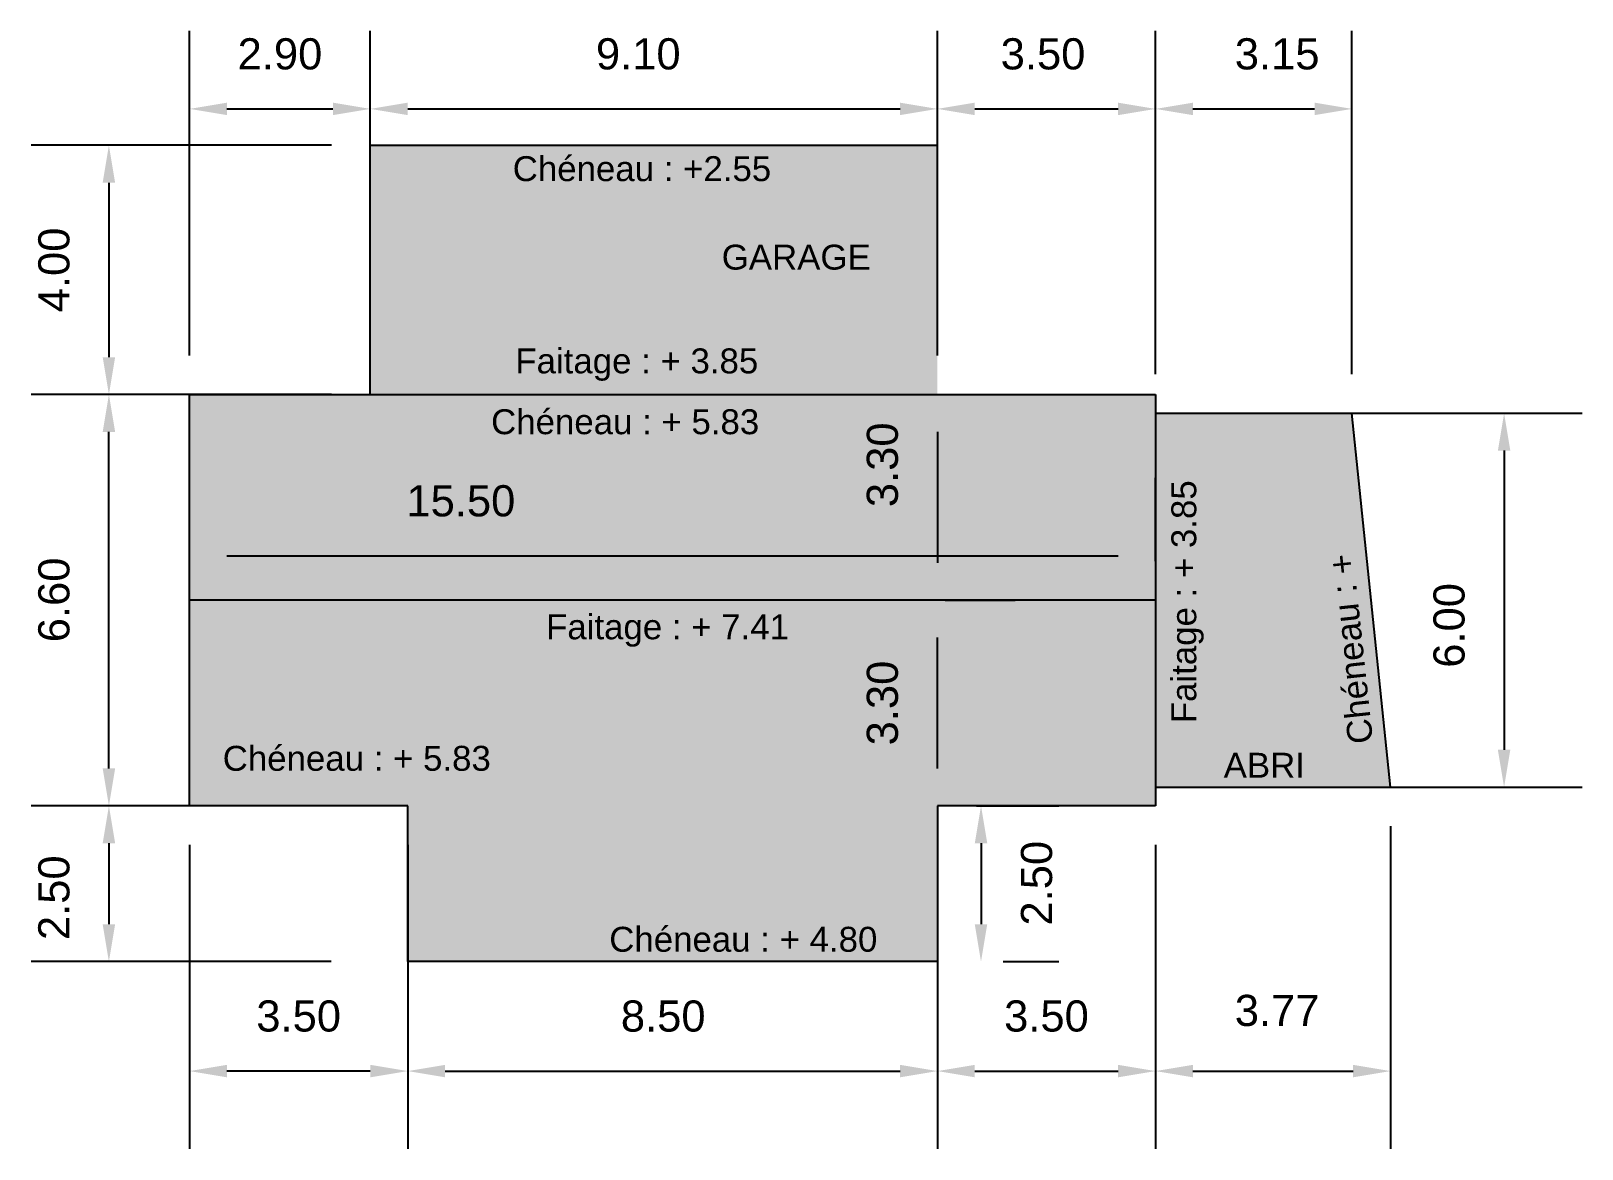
# Model space of a CAD drawing. Header units: millimetres. Extents: x 2342.2 to 2367.1, y 1712.5 to 1730.4.
import ezdxf

# ---------------------------------------------------------------- set-up
doc = ezdxf.new("R2010")
doc.units = ezdxf.units.MM
for name, color, linetype in [('Cotations', 1, 'Continuous'), ('Maison', 7, 'Continuous'), ('Texte', 7, 'Continuous')]:
    doc.layers.add(name, color=color, linetype=linetype)
doc.styles.get("Standard").update_dxf_attribs({"font": 'arial.ttf'})
doc.dimstyles.new('ISO-25', dxfattribs={"dimtxt": 2.5, "dimasz": 2.5, "dimexe": 1.25, "dimexo": 0.625, "dimtad": 1, "dimtxsty": 'Standard', "dimcen": 2.5, "dimadec": 0, "dimazin": 0, "dimtfac": 1, "dimtmove": 0, "dimatfit": 3, "dimfxl": 1, "dimarcsym": 0})

# ---------------------------------------------------------------- blocks, each defined once
blk = doc.blocks.new('*D10')
at = {"layer": 'Cotations', "color": 0, "lineweight": -2, "transparency": 16777216}
for p, q in [((2344.734, 1721.92), (2344.734, 1723.257)), ((2360.234, 1721.92), (2360.234, 1723.257)), ((2345.334, 1722.007), (2359.634, 1722.007))]:
    blk.add_line(p, q, dxfattribs=at)
at = {"layer": 'Cotations', "color": 0, "transparency": 16777216}
for points in [[(2345.334, 1722.107), (2345.334, 1721.907), (2344.734, 1722.007)], [(2359.634, 1722.107), (2359.634, 1721.907), (2360.234, 1722.007)]]:
    blk.add_solid(points, dxfattribs=at)
at = {"layer": 'Defpoints', "color": 0, "transparency": 16777216}
for p in [(2360.234, 1722.007), (2344.734, 1721.295), (2360.234, 1721.295)]:
    blk.add_point(p, dxfattribs=at)
at = {"layer": 'Cotations', "color": 0, "transparency": 16777216, "insert": (2349.087, 1722.887), "char_height": 0.5, "attachment_point": 5}
blk.add_mtext('15.50', dxfattribs=at)
blk = doc.blocks.new('*D11')
at = {"layer": 'Cotations', "color": 0, "lineweight": -2, "transparency": 16777216}
for p, q in [((2348.234, 1717.37), (2348.234, 1712.489)), ((2356.734, 1717.37), (2356.734, 1712.489)), ((2348.834, 1713.739), (2356.134, 1713.739))]:
    blk.add_line(p, q, dxfattribs=at)
at = {"layer": 'Cotations', "color": 0, "transparency": 16777216}
for points in [[(2348.834, 1713.839), (2348.834, 1713.639), (2348.234, 1713.739)], [(2356.134, 1713.839), (2356.134, 1713.639), (2356.734, 1713.739)]]:
    blk.add_solid(points, dxfattribs=at)
at = {"layer": 'Defpoints', "color": 0, "transparency": 16777216}
for p in [(2348.234, 1717.995), (2356.734, 1717.995), (2356.734, 1713.739)]:
    blk.add_point(p, dxfattribs=at)
at = {"layer": 'Cotations', "color": 0, "transparency": 16777216, "insert": (2352.334, 1714.619), "char_height": 0.5, "attachment_point": 5}
blk.add_mtext('8.50', dxfattribs=at)
blk = doc.blocks.new('*D12')
at = {"layer": 'Cotations', "color": 0, "lineweight": -2, "transparency": 16777216}
for p, q in [((2344.109, 1724.595), (2342.189, 1724.595)), ((2343.439, 1718.595), (2343.439, 1723.995)), ((2344.109, 1717.995), (2342.189, 1717.995))]:
    blk.add_line(p, q, dxfattribs=at)
at = {"layer": 'Cotations', "color": 0, "transparency": 16777216}
for points in [[(2343.339, 1723.995), (2343.539, 1723.995), (2343.439, 1724.595)], [(2343.339, 1718.595), (2343.539, 1718.595), (2343.439, 1717.995)]]:
    blk.add_solid(points, dxfattribs=at)
at = {"layer": 'Defpoints', "color": 0, "transparency": 16777216}
for p in [(2343.439, 1724.595), (2344.734, 1724.595), (2344.734, 1717.995)]:
    blk.add_point(p, dxfattribs=at)
at = {"layer": 'Cotations', "color": 0, "transparency": 16777216, "insert": (2342.559, 1721.3), "char_height": 0.5, "attachment_point": 5, "rotation": 90}
blk.add_mtext('6.60', dxfattribs=at)
blk = doc.blocks.new('*D13')
at = {"layer": 'Cotations', "color": 0, "lineweight": -2, "transparency": 16777216}
for p, q in [((2347.006, 1717.995), (2342.189, 1717.995)), ((2343.439, 1717.395), (2343.439, 1716.095)), ((2347.006, 1715.495), (2342.189, 1715.495))]:
    blk.add_line(p, q, dxfattribs=at)
at = {"layer": 'Cotations', "color": 0, "transparency": 16777216}
for points in [[(2343.339, 1717.395), (2343.539, 1717.395), (2343.439, 1717.995)], [(2343.339, 1716.095), (2343.539, 1716.095), (2343.439, 1715.495)]]:
    blk.add_solid(points, dxfattribs=at)
at = {"layer": 'Defpoints', "color": 0, "transparency": 16777216}
for p in [(2347.631, 1717.995), (2343.439, 1715.495), (2347.631, 1715.495)]:
    blk.add_point(p, dxfattribs=at)
at = {"layer": 'Cotations', "color": 0, "transparency": 16777216, "insert": (2342.559, 1716.521), "char_height": 0.5, "attachment_point": 5, "rotation": 90}
blk.add_mtext('2.50', dxfattribs=at)
blk = doc.blocks.new('*D14')
at = {"layer": 'Cotations', "color": 0, "lineweight": -2, "transparency": 16777216}
for p, q in [((2347.634, 1729.22), (2347.634, 1730.429)), ((2356.734, 1729.22), (2356.734, 1730.429)), ((2348.234, 1729.179), (2356.134, 1729.179))]:
    blk.add_line(p, q, dxfattribs=at)
at = {"layer": 'Cotations', "color": 0, "transparency": 16777216}
for points in [[(2348.234, 1729.279), (2348.234, 1729.079), (2347.634, 1729.179)], [(2356.134, 1729.279), (2356.134, 1729.079), (2356.734, 1729.179)]]:
    blk.add_solid(points, dxfattribs=at)
at = {"layer": 'Defpoints', "color": 0, "transparency": 16777216}
for p in [(2356.734, 1729.179), (2347.634, 1728.595), (2356.734, 1728.595)]:
    blk.add_point(p, dxfattribs=at)
at = {"layer": 'Cotations', "color": 0, "transparency": 16777216, "insert": (2351.934, 1730.059), "char_height": 0.5, "attachment_point": 5}
blk.add_mtext('9.10', dxfattribs=at)
blk = doc.blocks.new('*D15')
at = {"layer": 'Cotations', "color": 0, "lineweight": -2, "transparency": 16777216}
for p, q in [((2360.859, 1724.295), (2367.078, 1724.295)), ((2365.828, 1723.695), (2365.828, 1718.895)), ((2360.859, 1718.295), (2367.078, 1718.295))]:
    blk.add_line(p, q, dxfattribs=at)
at = {"layer": 'Cotations', "color": 0, "transparency": 16777216}
for points in [[(2365.728, 1723.695), (2365.928, 1723.695), (2365.828, 1724.295)], [(2365.728, 1718.895), (2365.928, 1718.895), (2365.828, 1718.295)]]:
    blk.add_solid(points, dxfattribs=at)
at = {"layer": 'Defpoints', "color": 0, "transparency": 16777216}
for p in [(2360.234, 1724.295), (2360.234, 1718.295), (2365.828, 1718.295)]:
    blk.add_point(p, dxfattribs=at)
at = {"layer": 'Cotations', "color": 0, "transparency": 16777216, "insert": (2364.947, 1720.891), "char_height": 0.5, "attachment_point": 5, "rotation": 90}
blk.add_mtext('6.00', dxfattribs=at)
blk = doc.blocks.new('*D16')
at = {"layer": 'Cotations', "color": 0, "lineweight": -2, "transparency": 16777216}
for p, q in [((2360.234, 1724.92), (2360.234, 1730.429)), ((2363.386, 1724.92), (2363.386, 1730.429)), ((2360.834, 1729.179), (2362.786, 1729.179))]:
    blk.add_line(p, q, dxfattribs=at)
at = {"layer": 'Cotations', "color": 0, "transparency": 16777216}
for points in [[(2360.834, 1729.279), (2360.834, 1729.079), (2360.234, 1729.179)], [(2362.786, 1729.279), (2362.786, 1729.079), (2363.386, 1729.179)]]:
    blk.add_solid(points, dxfattribs=at)
at = {"layer": 'Defpoints', "color": 0, "transparency": 16777216}
for p in [(2363.386, 1729.179), (2360.234, 1724.295), (2363.386, 1724.295)]:
    blk.add_point(p, dxfattribs=at)
at = {"layer": 'Cotations', "color": 0, "transparency": 16777216, "insert": (2362.186, 1730.059), "char_height": 0.5, "attachment_point": 5}
blk.add_mtext('3.15', dxfattribs=at)
blk = doc.blocks.new('*D17')
at = {"layer": 'Cotations', "color": 0, "lineweight": -2, "transparency": 16777216}
for p, q in [((2364.005, 1717.67), (2364.005, 1712.489)), ((2360.234, 1717.37), (2360.234, 1712.489)), ((2360.834, 1713.739), (2363.405, 1713.739))]:
    blk.add_line(p, q, dxfattribs=at)
at = {"layer": 'Cotations', "color": 0, "transparency": 16777216}
for points in [[(2360.834, 1713.839), (2360.834, 1713.639), (2360.234, 1713.739)], [(2363.405, 1713.839), (2363.405, 1713.639), (2364.005, 1713.739)]]:
    blk.add_solid(points, dxfattribs=at)
at = {"layer": 'Defpoints', "color": 0, "transparency": 16777216}
for p in [(2364.005, 1718.295), (2360.234, 1717.995), (2364.005, 1713.739)]:
    blk.add_point(p, dxfattribs=at)
at = {"layer": 'Cotations', "color": 0, "transparency": 16777216, "insert": (2362.186, 1714.709), "char_height": 0.5, "attachment_point": 5}
blk.add_mtext('3.77', dxfattribs=at)
blk = doc.blocks.new('*D20')
at = {"layer": 'Cotations', "color": 0, "lineweight": -2, "transparency": 16777216}
for p, q in [((2356.859, 1724.595), (2357.984, 1724.595)), ((2356.734, 1723.995), (2356.734, 1721.895)), ((2356.859, 1721.295), (2357.984, 1721.295))]:
    blk.add_line(p, q, dxfattribs=at)
at = {"layer": 'Cotations', "color": 0, "transparency": 16777216}
for points in [[(2356.634, 1723.995), (2356.834, 1723.995), (2356.734, 1724.595)], [(2356.634, 1721.895), (2356.834, 1721.895), (2356.734, 1721.295)]]:
    blk.add_solid(points, dxfattribs=at)
at = {"layer": 'Defpoints', "color": 0, "transparency": 16777216}
for p in [(2356.234, 1724.595), (2356.234, 1721.295), (2356.734, 1721.295)]:
    blk.add_point(p, dxfattribs=at)
at = {"layer": 'Cotations', "color": 0, "transparency": 16777216, "insert": (2355.854, 1723.468), "char_height": 0.5, "attachment_point": 5, "rotation": 90}
blk.add_mtext('3.30', dxfattribs=at)
blk = doc.blocks.new('*D21')
at = {"layer": 'Cotations', "color": 0, "lineweight": -2, "transparency": 16777216}
for p, q in [((2357.359, 1721.295), (2357.984, 1721.295)), ((2356.734, 1718.595), (2356.734, 1720.695)), ((2357.359, 1717.995), (2357.984, 1717.995))]:
    blk.add_line(p, q, dxfattribs=at)
at = {"layer": 'Cotations', "color": 0, "transparency": 16777216}
for points in [[(2356.634, 1720.695), (2356.834, 1720.695), (2356.734, 1721.295)], [(2356.634, 1718.595), (2356.834, 1718.595), (2356.734, 1717.995)]]:
    blk.add_solid(points, dxfattribs=at)
at = {"layer": 'Defpoints', "color": 0, "transparency": 16777216}
for p in [(2356.734, 1721.295), (2356.734, 1721.295), (2356.734, 1717.995)]:
    blk.add_point(p, dxfattribs=at)
at = {"layer": 'Cotations', "color": 0, "transparency": 16777216, "insert": (2355.854, 1719.645), "char_height": 0.5, "attachment_point": 5, "rotation": 90}
blk.add_mtext('3.30', dxfattribs=at)
blk = doc.blocks.new('*D29')
at = {"layer": 'Cotations', "color": 0, "lineweight": -2, "transparency": 16777216}
for p, q in [((2347.009, 1728.595), (2342.189, 1728.595)), ((2343.439, 1727.995), (2343.439, 1725.195)), ((2347.009, 1724.595), (2342.189, 1724.595))]:
    blk.add_line(p, q, dxfattribs=at)
at = {"layer": 'Cotations', "color": 0, "transparency": 16777216}
for points in [[(2343.339, 1727.995), (2343.539, 1727.995), (2343.439, 1728.595)], [(2343.339, 1725.195), (2343.539, 1725.195), (2343.439, 1724.595)]]:
    blk.add_solid(points, dxfattribs=at)
at = {"layer": 'Defpoints', "color": 0, "transparency": 16777216}
for p in [(2347.634, 1728.595), (2343.439, 1724.595), (2347.634, 1724.595)]:
    blk.add_point(p, dxfattribs=at)
at = {"layer": 'Cotations', "color": 0, "transparency": 16777216, "insert": (2342.559, 1726.595), "char_height": 0.5, "attachment_point": 5, "rotation": 90}
blk.add_mtext('4.00', dxfattribs=at)
blk = doc.blocks.new('*D30')
at = {"layer": 'Cotations', "color": 0, "lineweight": -2, "transparency": 16777216}
for p, q in [((2357.788, 1717.995), (2358.684, 1717.995)), ((2357.434, 1717.395), (2357.434, 1716.095)), ((2357.788, 1715.495), (2358.684, 1715.495))]:
    blk.add_line(p, q, dxfattribs=at)
at = {"layer": 'Cotations', "color": 0, "transparency": 16777216}
for points in [[(2357.334, 1717.395), (2357.534, 1717.395), (2357.434, 1717.995)], [(2357.334, 1716.095), (2357.534, 1716.095), (2357.434, 1715.495)]]:
    blk.add_solid(points, dxfattribs=at)
at = {"layer": 'Defpoints', "color": 0, "transparency": 16777216}
for p in [(2357.163, 1717.995), (2357.163, 1715.495), (2357.434, 1715.495)]:
    blk.add_point(p, dxfattribs=at)
at = {"layer": 'Cotations', "color": 0, "transparency": 16777216, "insert": (2358.328, 1716.754), "char_height": 0.5, "attachment_point": 5, "rotation": 90}
blk.add_mtext('2.50', dxfattribs=at)
blk = doc.blocks.new('*D31')
at = {"layer": 'Cotations', "color": 0, "lineweight": -2, "transparency": 16777216}
for p, q in [((2356.734, 1725.22), (2356.734, 1730.429)), ((2360.234, 1725.22), (2360.234, 1730.429)), ((2357.334, 1729.179), (2359.634, 1729.179))]:
    blk.add_line(p, q, dxfattribs=at)
at = {"layer": 'Cotations', "color": 0, "transparency": 16777216}
for points in [[(2357.334, 1729.279), (2357.334, 1729.079), (2356.734, 1729.179)], [(2359.634, 1729.279), (2359.634, 1729.079), (2360.234, 1729.179)]]:
    blk.add_solid(points, dxfattribs=at)
at = {"layer": 'Defpoints', "color": 0, "transparency": 16777216}
for p in [(2360.234, 1729.179), (2356.734, 1724.595), (2360.234, 1724.595)]:
    blk.add_point(p, dxfattribs=at)
at = {"layer": 'Cotations', "color": 0, "transparency": 16777216, "insert": (2358.429, 1730.059), "char_height": 0.5, "attachment_point": 5}
blk.add_mtext('3.50', dxfattribs=at)
blk = doc.blocks.new('*D32')
at = {"layer": 'Cotations', "color": 0, "lineweight": -2, "transparency": 16777216}
for p, q in [((2344.734, 1717.37), (2344.734, 1712.489)), ((2348.234, 1717.37), (2348.234, 1712.489)), ((2347.634, 1713.739), (2345.334, 1713.739))]:
    blk.add_line(p, q, dxfattribs=at)
at = {"layer": 'Cotations', "color": 0, "transparency": 16777216}
for points in [[(2345.334, 1713.839), (2345.334, 1713.639), (2344.734, 1713.739)], [(2347.634, 1713.839), (2347.634, 1713.639), (2348.234, 1713.739)]]:
    blk.add_solid(points, dxfattribs=at)
at = {"layer": 'Defpoints', "color": 0, "transparency": 16777216}
for p in [(2344.734, 1717.995), (2348.234, 1717.995), (2344.734, 1713.739)]:
    blk.add_point(p, dxfattribs=at)
at = {"layer": 'Cotations', "color": 0, "transparency": 16777216, "insert": (2346.484, 1714.62), "char_height": 0.5, "attachment_point": 5}
blk.add_mtext('3.50', dxfattribs=at)
blk = doc.blocks.new('*D33')
at = {"layer": 'Cotations', "color": 0, "lineweight": -2, "transparency": 16777216}
for p, q in [((2356.734, 1717.37), (2356.734, 1712.489)), ((2360.234, 1717.37), (2360.234, 1712.489)), ((2357.334, 1713.739), (2359.634, 1713.739))]:
    blk.add_line(p, q, dxfattribs=at)
at = {"layer": 'Cotations', "color": 0, "transparency": 16777216}
for points in [[(2357.334, 1713.839), (2357.334, 1713.639), (2356.734, 1713.739)], [(2359.634, 1713.839), (2359.634, 1713.639), (2360.234, 1713.739)]]:
    blk.add_solid(points, dxfattribs=at)
at = {"layer": 'Defpoints', "color": 0, "transparency": 16777216}
for p in [(2356.734, 1717.995), (2360.234, 1717.995), (2360.234, 1713.739)]:
    blk.add_point(p, dxfattribs=at)
at = {"layer": 'Cotations', "color": 0, "transparency": 16777216, "insert": (2358.484, 1714.62), "char_height": 0.5, "attachment_point": 5}
blk.add_mtext('3.50', dxfattribs=at)
blk = doc.blocks.new('*D34')
at = {"layer": 'Cotations', "color": 0, "lineweight": -2, "transparency": 16777216}
for p, q in [((2344.734, 1725.22), (2344.734, 1730.429)), ((2347.634, 1725.22), (2347.634, 1730.429)), ((2345.334, 1729.179), (2347.034, 1729.179))]:
    blk.add_line(p, q, dxfattribs=at)
at = {"layer": 'Cotations', "color": 0, "transparency": 16777216}
for points in [[(2345.334, 1729.279), (2345.334, 1729.079), (2344.734, 1729.179)], [(2347.034, 1729.279), (2347.034, 1729.079), (2347.634, 1729.179)]]:
    blk.add_solid(points, dxfattribs=at)
at = {"layer": 'Defpoints', "color": 0, "transparency": 16777216}
for p in [(2347.634, 1729.179), (2344.734, 1724.595), (2347.634, 1724.595)]:
    blk.add_point(p, dxfattribs=at)
at = {"layer": 'Cotations', "color": 0, "transparency": 16777216, "insert": (2346.184, 1730.059), "char_height": 0.5, "attachment_point": 5}
blk.add_mtext('2.90', dxfattribs=at)

msp = doc.modelspace()

# ---------------------------------------------------------------- hatches: boundary and pattern name
at = {"layer": 'Maison', "true_color": 0x991b1e, "transparency": 33554508}
h = msp.add_hatch(color=244, dxfattribs=at)
h.dxf.hatch_style = 1
h.paths.add_polyline_path([(2360.234, 1724.595), (2344.734, 1724.595), (2344.734, 1721.295), (2360.234, 1721.295)])
h.paths.add_polyline_path([(2360.234, 1721.295), (2344.734, 1721.295), (2344.734, 1717.995), (2348.234, 1717.995), (2348.234, 1715.495), (2356.734, 1715.495), (2356.734, 1717.995), (2360.234, 1717.995)])
h.paths.add_polyline_path([(2356.734, 1728.595), (2347.634, 1728.595), (2347.634, 1724.595), (2356.734, 1724.595)])
h.paths.add_polyline_path([(2363.386, 1724.295), (2360.234, 1724.295), (2360.234, 1718.295), (2364.005, 1718.295)])

# ---------------------------------------------------------------- linework, layer by layer
at = {"layer": 'Maison'}
for p, q in [((2347.634, 1728.595), (2356.734, 1728.595)), ((2347.634, 1724.595), (2347.634, 1728.595)), ((2344.734, 1717.995), (2344.734, 1724.595)), ((2344.734, 1724.595), (2360.234, 1724.595)), ((2360.234, 1724.595), (2360.234, 1717.995)), ((2360.234, 1724.595), (2360.234, 1721.295)), ((2360.234, 1724.295), (2363.386, 1724.295)), ((2364.005, 1718.295), (2363.386, 1724.295)), ((2360.234, 1721.295), (2344.734, 1721.295)), ((2360.234, 1721.295), (2360.234, 1721.295)), ((2360.234, 1721.295), (2360.234, 1721.295)), ((2360.234, 1718.295), (2364.005, 1718.295)), ((2348.234, 1717.995), (2344.734, 1717.995)), ((2348.234, 1715.495), (2348.234, 1717.995)), ((2360.234, 1717.995), (2356.734, 1717.995)), ((2356.734, 1717.995), (2356.734, 1715.495)), ((2356.734, 1715.495), (2348.234, 1715.495))]:
    msp.add_line(p, q, dxfattribs=at)
at = {"layer": 'Maison', "transparency": 33554636}
for points in [[(2351.984, 1727.495, 0, 0.4, 0), (2351.988, 1726.925, 0, 0, 0), (2351.993, 1726.088, 0, 0, 0)], [(2352.744, 1723.717, 0, 0.4, 0), (2352.748, 1723.146, 0, 0, 0), (2352.753, 1722.175, 0, 0, 0)], [(2362.706, 1721.686, 0, 0.4, 0), (2362.136, 1721.682, 0, 0, 0), (2361.182, 1721.677, 0, 0, 0)], [(2352.829, 1717.753, 0, 0.4, 0), (2352.833, 1718.323, 0, 0, 0), (2352.838, 1719.294, 0, 0, 0)]]:
    msp.add_lwpolyline(points, format="xyseb", dxfattribs=at)

# ---------------------------------------------------------------- texts
at = {"layer": 'Texte', "char_height": 0.4, "attachment_point": 1}
for s, width, heights, insert in [('Chéneau : +2.55', 4.58216, [0.551], (2349.919, 1728.42)), ('Faitage : + 3.85', 4.56991, [0.468], (2349.961, 1725.335)), ('Chéneau : + 5.83', 4.58216, [0.551], (2349.572, 1724.359)), ('Faitage : + 7.41', 5.13319, [0.631], (2350.454, 1721.068)), ('Chéneau : + 4.80', 4.58216, [0.551], (2351.468, 1716.054))]:
    msp.add_mtext_dynamic_manual_height_columns(s, width=width, gutter_width=12.5, heights=heights, dxfattribs=dict(at, insert=insert))
at = {"layer": 'Texte', "transparency": 33554636, "char_height": 0.4, "attachment_point": 1}
for s, width, heights, insert in [('GARAGE', 2.51012, [0.53], (2353.273, 1727)), ('\\pi0.80394;Chéneau : + 5.83', 5.85782, [1.009], (2344.461, 1718.958)), ('ABRI', 2.51012, [0.53], (2361.328, 1718.847))]:
    msp.add_mtext_dynamic_manual_height_columns(s, width=width, gutter_width=12.5, heights=heights, dxfattribs=dict(at, insert=insert))
for s, width, heights, insert, rotation in [('Faitage : + 3.85', 4.56991, [0.468], (2360.488, 1719.321), 90), ('Chéneau : + ', 4.58216, [0.551], (2363.329, 1718.97), 96.0995)]:
    msp.add_mtext_dynamic_manual_height_columns(s, width=width, gutter_width=12.5, heights=heights, dxfattribs=dict(at, insert=insert, rotation=rotation))

# ---------------------------------------------------------------- dimensions: what is measured, and where the dimension line sits
at = {"layer": 'Cotations', "transparency": 33554636}
for base, p1, p2, picture, middle in [((2347.634, 1729.179), (2344.734, 1724.595), (2347.634, 1724.595), '*D34', (2346.184, 1730.059)), ((2344.734, 1713.739), (2348.234, 1717.995), (2344.734, 1717.995), '*D32', (2346.484, 1714.62)), ((2360.234, 1713.739), (2356.734, 1717.995), (2360.234, 1717.995), '*D33', (2358.484, 1714.62))]:
    dim = msp.add_linear_dim(base=base, p1=p1, p2=p2, dimstyle='ISO-25', override={"dimtxt": 0.5, "dimasz": 0.6, "dimzin": 0, "dimdsep": 46}, dxfattribs=at)
    dim.commit()
    dim.dimension.update_dxf_attribs({"geometry": picture, "text_midpoint": middle})
at = {"layer": 'Cotations'}
for base, p1, p2, override, picture, middle in [((2356.734, 1729.179), (2347.634, 1728.595), (2356.734, 1728.595), {"dimtxt": 0.5, "dimasz": 0.6, "dimzin": 0, "dimdsep": 46}, '*D14', (2351.934, 1729.179)), ((2363.386, 1729.179), (2360.234, 1724.295), (2363.386, 1724.295), {"dimtxt": 0.5, "dimasz": 0.6, "dimzin": 0, "dimdsep": 46}, '*D16', (2362.186, 1729.179)), ((2364.005, 1713.739), (2360.234, 1717.995), (2364.005, 1718.295), {"dimtxt": 0.5, "dimasz": 0.6, "dimzin": 0, "dimdsep": 46, "dimtmove": 2}, '*D17', (2362.186, 1714.709)), ((2356.734, 1713.739), (2348.234, 1717.995), (2356.734, 1717.995), {"dimtxt": 0.5, "dimasz": 0.6, "dimzin": 0, "dimdsep": 46}, '*D11', (2352.334, 1713.739))]:
    dim = msp.add_linear_dim(base=base, p1=p1, p2=p2, dimstyle='ISO-25', override=override, dxfattribs=at)
    dim.commit()
    dim.dimension.update_dxf_attribs({"geometry": picture, "text_midpoint": middle, "dimtype": 160})
at = {"layer": 'Cotations', "transparency": 33554636}
for base, p1, p2, angle, override, picture, middle, dimtype in [((2360.234, 1729.179), (2356.734, 1724.595), (2360.234, 1724.595), 0, {"dimtxt": 0.5, "dimasz": 0.6, "dimzin": 0, "dimdsep": 46}, '*D31', (2358.429, 1729.179), 161), ((2357.434, 1715.495), (2357.163, 1717.995), (2357.163, 1715.495), 90, {"dimtxt": 0.5, "dimasz": 0.6, "dimzin": 0, "dimdsep": 46, "dimtmove": 2}, '*D30', (2358.328, 1716.754), 160)]:
    dim = msp.add_linear_dim(base=base, p1=p1, p2=p2, angle=angle, dimstyle='ISO-25', override=override, dxfattribs=at)
    dim.commit()
    dim.dimension.update_dxf_attribs({"geometry": picture, "text_midpoint": middle, "dimtype": dimtype})
dim = msp.add_aligned_dim(p1=(2347.634, 1728.595), p2=(2347.634, 1724.595), distance=-4.195, dimstyle='ISO-25', override={"dimtxt": 0.5, "dimasz": 0.6, "dimzin": 0, "dimdsep": 46}, dxfattribs=at)
dim.commit()
dim.dimension.update_dxf_attribs({"geometry": '*D29', "text_midpoint": (2342.559, 1726.595)})
at = {"layer": 'Cotations'}
for base, p1, p2, angle, picture, middle, dimtype in [((2343.439, 1724.595), (2344.734, 1717.995), (2344.734, 1724.595), 90, '*D12', (2343.439, 1721.3), 161), ((2356.734, 1721.295), (2356.234, 1724.595), (2356.234, 1721.295), 270, '*D20', (2356.734, 1723.468), 161), ((2365.828, 1718.295), (2360.234, 1724.295), (2360.234, 1718.295), 90, '*D15', (2365.828, 1720.891), 160), ((2360.234, 1722.007), (2344.734, 1721.295), (2360.234, 1721.295), 360, '*D10', (2349.087, 1722.007), 161), ((2356.734, 1721.295), (2356.734, 1717.995), (2356.734, 1721.295), 90, '*D21', (2356.734, 1719.645), 161), ((2343.439, 1715.495), (2347.631, 1717.995), (2347.631, 1715.495), 90, '*D13', (2343.439, 1716.521), 160)]:
    dim = msp.add_linear_dim(base=base, p1=p1, p2=p2, angle=angle, dimstyle='ISO-25', override={"dimtxt": 0.5, "dimasz": 0.6, "dimzin": 0, "dimdsep": 46}, dxfattribs=at)
    dim.commit()
    dim.dimension.update_dxf_attribs({"geometry": picture, "text_midpoint": middle, "dimtype": dimtype})

doc.saveas('drawing.dxf')
